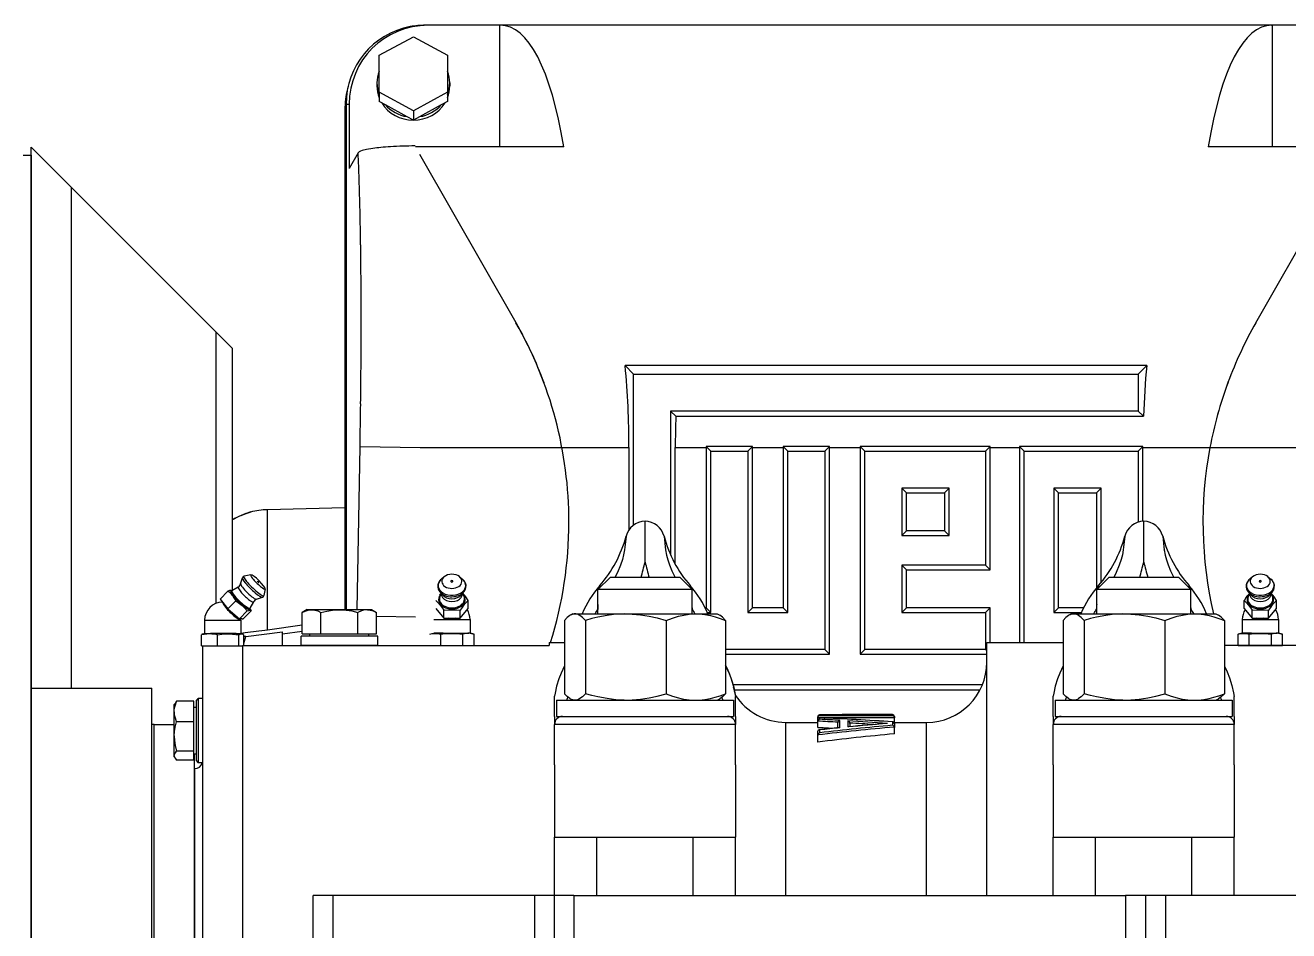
# Model space of a CAD drawing. Header units: metres. Extents: x 0 to 63075, y 0 to 44550.
# Drawn here: x 35998.6 to 36312.7, y 30242.2 to 30467.3 of the extents above; entities that cross this region are included whole.
import ezdxf

# ---------------------------------------------------------------- set-up
doc = ezdxf.new("R2010")
doc.units = ezdxf.units.M
doc.header["$LTSCALE"] = 75
doc.layers.add('SDM', color=7, linetype='Continuous')
doc.layers.add('SL1', color=8, linetype='Continuous')

# ---------------------------------------------------------------- blocks, each defined once
blk = doc.blocks.new('A$C24fbfe94')
at = {"layer": 'SL1'}
for p, q in [((2723.78, 1085.15), (2723.09, 1085.15)), ((2741.58, 1085.15), (2723.78, 1085.15)), ((2741.58, 1085.15), (2741.67, 1085.15)), ((2741.58, 1054.92), (2741.58, 1085.15)), ((2933.49, 1085.15), (2741.67, 1085.15)), ((2933.49, 1085.15), (2933.58, 1085.15)), ((2933.58, 1085.15), (2933.58, 1054.92)), ((2951.39, 1085.15), (2933.58, 1085.15)), ((2711.58, 1077.7), (2720.08, 1082.31)), ((2720.08, 1082.31), (2728.58, 1077.7)), ((2711.58, 1068.48), (2711.58, 1077.7)), ((2728.58, 1077.7), (2728.58, 1068.48)), ((2711.03, 1070.8), (2711.03, 1070.05)), ((2720.08, 1063.87), (2711.58, 1068.48)), ((2711.58, 1068.48), (2711.58, 1066.19)), ((2728.58, 1068.48), (2720.08, 1063.87)), ((2728.58, 1068.48), (2728.58, 1066.19)), ((2729.13, 1070.8), (2729.13, 1070.05)), ((2703.35, 1065.5), (2704.11, 1065.5)), ((2703.35, 1065.5), (2703.35, 939.85)), ((2704.11, 1065.5), (2704.11, 1049.57)), ((2713.14, 1065.34), (2711.58, 1066.19)), ((2718.52, 1062.42), (2713.14, 1065.34)), ((2727.02, 1065.34), (2721.64, 1062.42)), ((2728.58, 1066.19), (2727.02, 1065.34)), ((2703.08, 1064.79), (2703.08, 939.85)), ((2720.08, 1061.58), (2718.52, 1062.42)), ((2720.08, 1063.87), (2720.08, 1061.58)), ((2721.64, 1062.42), (2720.08, 1061.58)), ((2623.08, 1052.82), (2625.08, 1052.82)), ((2625.08, 1054.82), (2626.08, 1053.82)), ((2625.08, 920.37), (2625.08, 1054.82)), ((2625.08, 1052.82), (2625.08, 539.82)), ((2630.08, 1049.82), (2626.08, 1053.82)), ((2706.35, 1053.43), (2704.11, 1049.57)), ((2757.47, 1054.92), (2720.63, 1054.92)), ((2745.6, 1011.18), (2721.7, 1053.03)), ((2954.54, 1054.92), (2917.7, 1054.92)), ((2929.57, 1011.18), (2953.46, 1053.03)), ((2630.08, 1049.82), (2635.08, 1044.82)), ((2635.08, 1044.82), (2671.08, 1008.82)), ((2635.08, 920.37), (2635.08, 1044.82)), ((2675.08, 1004.82), (2671.08, 1008.82)), ((2671.08, 941.45), (2671.08, 1008.82)), ((2675.08, 944.63), (2675.08, 1004.82)), ((2774.85, 998.43), (2772.75, 1000.53)), ((2902.42, 1000.53), (2772.75, 1000.53)), ((2902.42, 1000.53), (2900.32, 998.43)), ((2752.54, 996.33), (2752.56, 996.27)), ((2774.85, 960.86), (2774.85, 998.43)), ((2774.85, 998.43), (2900.32, 998.43)), ((2900.32, 998.43), (2900.32, 989.24)), ((2922.6, 996.24), (2922.61, 996.28)), ((2900.32, 989.24), (2784.04, 989.24)), ((2784.04, 989.24), (2785.34, 987.94)), ((2784.04, 989.24), (2784.04, 953.45)), ((2785.34, 987.94), (2901.62, 987.94)), ((2900.32, 989.24), (2901.62, 987.94)), ((2706.09, 939.85), (2706.82, 980.41)), ((2706.82, 980.41), (2721.8, 980.15)), ((2757.02, 980.17), (2757.03, 980.15)), ((2792.85, 980.43), (2792.85, 980.15)), ((2794.02, 979.26), (2792.85, 980.43)), ((2804.37, 980.43), (2792.85, 980.43)), ((2803.21, 979.26), (2804.37, 980.43)), ((2804.37, 980.15), (2804.37, 980.43)), ((2823.54, 980.43), (2812.02, 980.43)), ((2812.02, 980.43), (2813.19, 979.26)), ((2812.02, 980.43), (2812.02, 980.15)), ((2823.54, 980.43), (2822.38, 979.26)), ((2823.54, 980.15), (2823.54, 980.43)), ((2831.19, 980.43), (2831.19, 980.15)), ((2832.36, 979.26), (2831.19, 980.43)), ((2863.5, 980.43), (2831.19, 980.43)), ((2863.5, 980.43), (2862.34, 979.26)), ((2863.5, 980.15), (2863.5, 980.43)), ((2870.79, 980.43), (2870.79, 980.15)), ((2871.96, 979.26), (2870.79, 980.43)), ((2901.48, 980.43), (2870.79, 980.43)), ((2901.48, 980.43), (2900.32, 979.26)), ((2901.48, 980.15), (2901.48, 980.43)), ((2721.8, 980.15), (2757.03, 980.15)), ((2757.03, 980.15), (2773.68, 980.15)), ((2773.68, 980.15), (2773.68, 959.67)), ((2785.2, 951.12), (2785.2, 980.15)), ((2785.2, 980.15), (2792.85, 980.15)), ((2792.85, 980.15), (2792.85, 940.29)), ((2794.02, 939.12), (2794.02, 979.26)), ((2794.02, 979.26), (2803.21, 979.26)), ((2803.21, 979.26), (2803.21, 939.12)), ((2804.37, 940.29), (2804.37, 980.15)), ((2804.37, 980.15), (2812.02, 980.15)), ((2812.02, 980.15), (2812.02, 940.29)), ((2813.19, 979.26), (2822.38, 979.26)), ((2813.19, 939.12), (2813.19, 979.26)), ((2822.38, 979.26), (2822.38, 929.93)), ((2823.54, 928.77), (2823.54, 980.15)), ((2823.54, 980.15), (2831.19, 980.15)), ((2831.19, 980.15), (2831.19, 928.77)), ((2832.36, 929.93), (2832.36, 979.26)), ((2832.36, 979.26), (2862.34, 979.26)), ((2862.34, 979.26), (2862.34, 950.9)), ((2863.5, 949.74), (2863.5, 980.15)), ((2863.5, 980.15), (2870.79, 980.15)), ((2870.79, 980.15), (2870.79, 931.65)), ((2871.96, 931.65), (2871.96, 979.26)), ((2871.96, 979.26), (2900.32, 979.26)), ((2900.32, 979.26), (2900.32, 961.6)), ((2901.48, 980.15), (2918.14, 980.15)), ((2901.48, 961.81), (2901.48, 980.15)), ((2918.14, 980.15), (2953.37, 980.15)), ((2842.71, 968.91), (2841.55, 970.07)), ((2841.55, 970.07), (2841.55, 958.29)), ((2853.33, 970.07), (2841.55, 970.07)), ((2842.71, 959.46), (2842.71, 968.91)), ((2842.71, 968.91), (2852.16, 968.91)), ((2853.33, 970.07), (2852.16, 968.91)), ((2852.16, 968.91), (2852.16, 959.46)), ((2853.33, 958.29), (2853.33, 970.07)), ((2891.13, 970.07), (2879.35, 970.07)), ((2879.35, 970.07), (2880.51, 968.91)), ((2879.35, 970.07), (2879.35, 939.12)), ((2880.51, 968.91), (2889.96, 968.91)), ((2880.51, 940.29), (2880.51, 968.91)), ((2889.96, 968.91), (2891.13, 970.07)), ((2889.96, 968.91), (2889.96, 945.29)), ((2891.13, 946.65), (2891.13, 970.07)), ((2703.08, 965.2), (2683.83, 964.7)), ((2683.83, 934.85), (2683.83, 964.7)), ((2841.55, 958.29), (2842.71, 959.46)), ((2841.55, 958.29), (2853.33, 958.29)), ((2852.16, 959.46), (2842.71, 959.46)), ((2853.33, 958.29), (2852.16, 959.46)), ((2782.78, 954.71), (2782.78, 954.71)), ((2906.79, 954.63), (2906.78, 954.75)), ((2906.78, 954.71), (2906.78, 954.71)), ((2842.71, 949.74), (2841.55, 950.9)), ((2841.55, 950.9), (2841.55, 939.12)), ((2862.34, 950.9), (2841.55, 950.9)), ((2842.71, 940.29), (2842.71, 949.74)), ((2842.71, 949.74), (2863.5, 949.74)), ((2863.5, 949.74), (2862.34, 950.9)), ((2677.14, 946.26), (2677.59, 947.74)), ((2679.69, 948.5), (2678.04, 948.15)), ((2727.76, 948.04), (2727.04, 947.45)), ((2731.54, 948.05), (2732.26, 947.47)), ((2768.98, 947.82), (2765.98, 944.82)), ((2766.43, 945.83), (2766.36, 945.2)), ((2786.39, 947.82), (2768.98, 947.82)), ((2786.39, 947.82), (2789.39, 944.82)), ((2788.93, 945.83), (2789.01, 945.2)), ((2892.98, 947.82), (2889.98, 944.82)), ((2890.43, 945.83), (2890.36, 945.2)), ((2910.39, 947.82), (2892.98, 947.82)), ((2910.39, 947.82), (2913.39, 944.82)), ((2912.93, 945.83), (2913.01, 945.2)), ((2928.76, 948.04), (2928.04, 947.45)), ((2932.54, 948.05), (2933.26, 947.47)), ((2672.03, 942.49), (2673.97, 944.48)), ((2672.03, 942.49), (2673.97, 940.02)), ((2674.91, 944.53), (2674.77, 944.6)), ((2676.52, 945.48), (2674.95, 944.55)), ((2681.08, 942.43), (2682.55, 942.92)), ((2683.25, 945.04), (2682.94, 943.38)), ((2726.97, 943.9), (2726.65, 943.09)), ((2727.29, 943.53), (2726.67, 944.26)), ((2732.04, 943.54), (2732.65, 944.28)), ((2732.36, 943.92), (2732.68, 943.11)), ((2732.65, 944.28), (2732.7, 944.34)), ((2765.98, 938.82), (2765.98, 944.82)), ((2789.39, 944.82), (2765.98, 944.82)), ((2789.39, 938.82), (2789.39, 944.82)), ((2889.98, 938.82), (2889.98, 944.82)), ((2913.39, 944.82), (2889.98, 944.82)), ((2913.39, 938.82), (2913.39, 944.82)), ((2927.97, 943.9), (2927.65, 943.09)), ((2928.29, 943.53), (2927.67, 944.26)), ((2933.04, 943.54), (2933.65, 944.28)), ((2933.36, 943.92), (2933.68, 943.11)), ((2933.65, 944.28), (2933.7, 944.34)), ((2673.97, 940.02), (2675.9, 942.01)), ((2673.97, 940.02), (2676.84, 937.55)), ((2676.84, 937.55), (2678.77, 939.54)), ((2677.77, 937.55), (2679.71, 939.54)), ((2679.41, 940.15), (2679.59, 939.78)), ((2680.31, 941.79), (2679.43, 940.2)), ((2679.59, 939.78), (2679.71, 939.54)), ((2693.69, 939.85), (2692.45, 939.13)), ((2693.69, 939.85), (2708.7, 939.85)), ((2708.7, 939.85), (2709.68, 939.85)), ((2709.68, 939.85), (2710.92, 939.13)), ((2725.64, 940.17), (2727.65, 937.7)), ((2727.65, 937.7), (2727.64, 939.69)), ((2731.68, 937.7), (2733.71, 940.17)), ((2731.68, 937.7), (2731.68, 939.69)), ((2733.71, 940.17), (2733.7, 942.16)), ((2792.85, 940.29), (2792.64, 940.29)), ((2792.85, 940.29), (2794.02, 939.12)), ((2803.21, 939.12), (2804.37, 940.29)), ((2812.02, 940.29), (2804.37, 940.29)), ((2813.19, 939.12), (2812.02, 940.29)), ((2842.71, 940.29), (2841.55, 939.12)), ((2863.5, 940.29), (2842.71, 940.29)), ((2863.5, 940.29), (2862.34, 939.12)), ((2863.5, 931.65), (2863.5, 940.29)), ((2879.35, 939.12), (2880.51, 940.29)), ((2886.73, 940.29), (2880.51, 940.29)), ((2926.64, 940.17), (2926.64, 942.16)), ((2926.64, 940.17), (2928.65, 937.7)), ((2928.65, 937.7), (2928.64, 939.69)), ((2932.68, 937.7), (2934.71, 940.17)), ((2932.68, 937.7), (2932.68, 939.69)), ((2934.71, 940.17), (2934.7, 942.16)), ((2668.18, 937.24), (2676.02, 937.24)), ((2668.18, 937.24), (2668.18, 933.88)), ((2676.02, 937.24), (2677.18, 937.24)), ((2676.84, 937.55), (2677.1, 937.55)), ((2677.18, 937.24), (2677.18, 933.88)), ((2677.51, 937.55), (2677.77, 937.55)), ((2692.45, 933.87), (2692.45, 939.13)), ((2697.07, 933.87), (2697.07, 939.13)), ((2706.3, 933.87), (2706.3, 939.13)), ((2710.92, 933.87), (2710.92, 939.13)), ((2720.62, 937.95), (2710.92, 938.18)), ((2725.18, 937.39), (2727.51, 937.39)), ((2727.51, 937.39), (2734.18, 937.39)), ((2727.65, 937.7), (2728.77, 937.7)), ((2730.56, 937.7), (2731.68, 937.7)), ((2734.18, 937.39), (2734.18, 934.03)), ((2757.64, 937.19), (2757.64, 918.95)), ((2759.73, 938.82), (2759.08, 938.44)), ((2759.73, 938.82), (2759.08, 938.44)), ((2759.11, 938.46), (2759.08, 938.44)), ((2759.73, 938.82), (2772.52, 938.82)), ((2762.9, 937.19), (2762.9, 918.95)), ((2772.52, 938.82), (2795.64, 938.82)), ((2782.94, 937.19), (2782.94, 918.95)), ((2793.17, 939.12), (2794.02, 939.12)), ((2795.64, 938.82), (2796.29, 938.44)), ((2795.64, 938.82), (2796.29, 938.44)), ((2797.73, 937.19), (2797.73, 918.95)), ((2797.73, 937.19), (2797.73, 926.06)), ((2803.21, 939.12), (2813.19, 939.12)), ((2841.55, 939.12), (2862.34, 939.12)), ((2862.34, 939.12), (2862.34, 929.93)), ((2879.35, 939.12), (2886.19, 939.12)), ((2881.64, 937.19), (2881.64, 918.95)), ((2883.73, 938.82), (2883.08, 938.44)), ((2883.73, 938.82), (2883.08, 938.44)), ((2883.11, 938.46), (2883.08, 938.44)), ((2883.73, 938.82), (2896.52, 938.82)), ((2886.9, 937.19), (2886.9, 918.95)), ((2896.52, 938.82), (2919.64, 938.82)), ((2906.94, 937.19), (2906.94, 918.95)), ((2919.64, 938.82), (2920.29, 938.44)), ((2919.64, 938.82), (2920.29, 938.44)), ((2921.73, 937.19), (2921.73, 918.95)), ((2921.73, 937.19), (2921.73, 930.97)), ((2926.18, 937.39), (2928.51, 937.39)), ((2926.18, 937.39), (2926.18, 934.03)), ((2928.51, 937.39), (2935.18, 937.39)), ((2928.65, 937.7), (2929.77, 937.7)), ((2931.56, 937.7), (2932.68, 937.7)), ((2935.18, 937.39), (2935.18, 934.03)), ((2667.41, 930.82), (2667.41, 933.63)), ((2668.18, 933.88), (2667.79, 933.78)), ((2668.18, 933.88), (2669.67, 933.88)), ((2676.02, 933.88), (2669.67, 933.88)), ((2671.41, 930.82), (2671.41, 933.63)), ((2676.02, 933.88), (2677.18, 933.88)), ((2676.68, 930.82), (2676.68, 933.63)), ((2677.18, 934.02), (2678.22, 934.14)), ((2677.18, 933.88), (2677.58, 933.78)), ((2677.95, 930.97), (2677.95, 933.63)), ((2678.4, 933.17), (2677.95, 933.21)), ((2677.95, 931.42), (2678.4, 933.17)), ((2678.4, 933.17), (2687.58, 934.35)), ((2683.83, 934.85), (2692.45, 936.04)), ((2692.45, 934.39), (2687.58, 933.76)), ((2687.58, 933.76), (2687.58, 934.35)), ((2687.58, 930.97), (2687.58, 933.76)), ((2692.16, 930.97), (2692.16, 933.27)), ((2711.21, 933.27), (2692.16, 933.27)), ((2692.45, 933.87), (2697.07, 933.87)), ((2694.37, 933.27), (2694.37, 933.87)), ((2697.07, 933.87), (2706.3, 933.87)), ((2706.3, 933.87), (2710.92, 933.87)), ((2709, 933.27), (2709, 933.87)), ((2711.21, 930.97), (2711.21, 933.27)), ((2727.51, 934.03), (2725.18, 934.03)), ((2726.92, 930.97), (2726.92, 933.78)), ((2727.51, 934.03), (2733.63, 934.03)), ((2732.42, 930.97), (2732.42, 933.78)), ((2734.18, 934.03), (2733.63, 934.03)), ((2734.18, 934.03), (2735.17, 933.78)), ((2735.18, 933.78), (2735.17, 933.78)), ((2735.18, 930.97), (2735.18, 933.78)), ((2925.18, 933.78), (2925.2, 933.78)), ((2925.18, 930.97), (2925.18, 933.78)), ((2926.18, 934.03), (2925.2, 933.78)), ((2928.51, 934.03), (2926.18, 934.03)), ((2927.92, 930.97), (2927.92, 933.78)), ((2928.51, 934.03), (2934.63, 934.03)), ((2933.42, 930.97), (2933.42, 933.78)), ((2935.18, 934.03), (2934.63, 934.03)), ((2935.18, 934.03), (2936.17, 933.78)), ((2936.18, 933.78), (2936.17, 933.78)), ((2936.18, 930.97), (2936.18, 933.78)), ((2667.41, 930.82), (2671.41, 930.82)), ((2667.68, 930.82), (2667.68, 880.84)), ((2671.41, 930.82), (2676.68, 930.82)), ((2676.68, 930.82), (2677.68, 930.82)), ((2677.68, 930.82), (2677.56, 930.82)), ((2677.68, 930.97), (2753.88, 930.97)), ((2677.68, 788.4), (2677.68, 930.97)), ((2711.21, 930.97), (2692.16, 930.97)), ((2724.18, 930.97), (2726.92, 930.97)), ((2726.92, 930.97), (2732.42, 930.97)), ((2732.42, 930.97), (2735.18, 930.97)), ((2753.88, 931.65), (2753.88, 930.97)), ((2753.88, 931.65), (2757.64, 931.65)), ((2822.38, 929.93), (2797.73, 929.93)), ((2823.54, 928.77), (2822.38, 929.93)), ((2831.19, 928.77), (2832.36, 929.93)), ((2862.34, 929.93), (2832.36, 929.93)), ((2862.68, 929.59), (2862.34, 929.93)), ((2862.68, 868.82), (2862.68, 931.65)), ((2862.68, 931.65), (2881.64, 931.65)), ((2954.83, 930.97), (2921.73, 930.97)), ((2925.18, 930.97), (2927.92, 930.97)), ((2927.92, 930.97), (2933.42, 930.97)), ((2933.42, 930.97), (2936.18, 930.97)), ((2797.73, 928.77), (2823.54, 928.77)), ((2831.19, 928.77), (2862.68, 928.77)), ((2861.56, 921.12), (2799.65, 921.12)), ((2625.08, 834.82), (2625.08, 920.37)), ((2625.08, 920.37), (2655.08, 920.37)), ((2655.08, 834.82), (2655.08, 920.37)), ((2666.08, 917.13), (2666.54, 917.73)), ((2666.54, 917.73), (2666.54, 902.1)), ((2667.68, 917.73), (2666.54, 917.73)), ((2667.68, 917.73), (2666.54, 917.73)), ((2755.18, 913.32), (2755.18, 918.36)), ((2755.68, 917.32), (2791.47, 917.32)), ((2755.68, 917.32), (2755.68, 913.32)), ((2759.73, 917.32), (2759.08, 917.7)), ((2759.73, 917.32), (2772.52, 917.32)), ((2772.52, 917.32), (2795.64, 917.32)), ((2791.47, 917.32), (2799.68, 917.32)), ((2795.64, 917.32), (2796.29, 917.7)), ((2799.68, 917.32), (2799.68, 913.32)), ((2799.93, 919.95), (2861.02, 919.95)), ((2800.18, 918.58), (2800.18, 918.53)), ((2800.18, 913.32), (2800.18, 918.27)), ((2879.18, 913.32), (2879.18, 918.36)), ((2879.68, 917.32), (2915.47, 917.32)), ((2879.68, 917.32), (2879.68, 913.32)), ((2883.73, 917.32), (2883.08, 917.7)), ((2883.73, 917.32), (2896.52, 917.32)), ((2896.52, 917.32), (2919.64, 917.32)), ((2915.47, 917.32), (2923.68, 917.32)), ((2919.64, 917.32), (2920.29, 917.7)), ((2923.68, 917.32), (2923.68, 913.32)), ((2924.18, 913.32), (2924.18, 918.27)), ((2660.63, 916.23), (2660.82, 916.55)), ((2660.63, 908.48), (2660.63, 916.23)), ((2665.48, 917.06), (2661.22, 917.06)), ((2665.48, 917.06), (2661.22, 917.06)), ((2665.48, 911.99), (2665.48, 917.06)), ((2666.08, 915.55), (2665.48, 915.55)), ((2666.08, 915.55), (2665.48, 915.55)), ((2666.08, 917.13), (2666.08, 902.67)), ((2655.67, 798.14), (2655.67, 911.32)), ((2655.67, 911.32), (2660.63, 911.32)), ((2665.48, 911.99), (2661.22, 911.99)), ((2665.48, 904.66), (2665.48, 911.99)), ((2755.18, 913.32), (2755.18, 911.32)), ((2755.18, 901.28), (2755.18, 911.32)), ((2800.18, 911.32), (2755.18, 911.32)), ((2755.68, 913.32), (2791.47, 913.32)), ((2791.47, 913.32), (2799.68, 913.32)), ((2800.18, 913.32), (2800.18, 911.32)), ((2800.18, 901.28), (2800.18, 911.32)), ((2812.68, 902.39), (2812.68, 911.82)), ((2812.68, 911.82), (2820.63, 911.82)), ((2820.63, 912.96), (2820.63, 913.19)), ((2820.63, 912.96), (2820.64, 913.01)), ((2820.63, 912.54), (2820.63, 912.96)), ((2820.63, 912.04), (2820.63, 912.54)), ((2820.63, 910.51), (2820.63, 912.04)), ((2820.64, 913.01), (2839.68, 913.01)), ((2821.13, 913.66), (2821.1, 913.66)), ((2838.07, 913.66), (2821.1, 913.66)), ((2821.1, 913.66), (2826.28, 913.66)), ((2838.22, 913.66), (2821.13, 913.66)), ((2821.13, 913.51), (2821.13, 913.66)), ((2821.13, 913.51), (2839.18, 913.51)), ((2821.13, 912.6), (2821.13, 912.94)), ((2825.63, 910.46), (2825.63, 911.75)), ((2826.13, 910.48), (2826.13, 912.32)), ((2827.17, 913.82), (2832.02, 913.82)), ((2828.13, 912.2), (2828.13, 910.68)), ((2828.63, 911.57), (2828.63, 910.75)), ((2838.22, 913.66), (2838.07, 913.66)), ((2839.18, 913.75), (2839.18, 913.51)), ((2839.18, 913.75), (2839.21, 913.75)), ((2839.18, 911.95), (2839.18, 911.1)), ((2839.68, 913.27), (2839.68, 912.96)), ((2839.68, 912.96), (2839.68, 913.01)), ((2839.68, 911.54), (2839.68, 912.96)), ((2839.68, 911.82), (2847.68, 911.82)), ((2839.68, 911.54), (2839.68, 910.52)), ((2847.68, 902.39), (2847.68, 911.82)), ((2879.18, 913.32), (2879.18, 911.32)), ((2879.18, 901.28), (2879.18, 911.32)), ((2924.18, 911.32), (2879.18, 911.32)), ((2879.68, 913.32), (2915.47, 913.32)), ((2915.47, 913.32), (2923.68, 913.32)), ((2924.18, 913.32), (2924.18, 911.32)), ((2924.18, 901.28), (2924.18, 911.32)), ((2660.63, 903.23), (2660.63, 908.48)), ((2820.63, 908.53), (2820.63, 909.6)), ((2820.63, 906.93), (2820.63, 908.53)), ((2821.13, 909.25), (2821.13, 909.97)), ((2839.68, 908.97), (2839.68, 910.52)), ((2660.63, 903.23), (2660.82, 902.92)), ((2665.48, 904.66), (2661.22, 904.66)), ((2665.48, 902.4), (2661.22, 902.4)), ((2665.48, 902.4), (2665.48, 904.66)), ((2666.08, 903.92), (2665.48, 903.92)), ((2665.67, 840.64), (2665.67, 903.92)), ((2666.08, 902.67), (2666.08, 902.33)), ((2666.08, 902.33), (2666.54, 901.73)), ((2666.54, 902.1), (2666.54, 901.73)), ((2667.68, 901.73), (2666.54, 901.73)), ((2812.68, 868.82), (2812.68, 902.39)), ((2847.68, 868.82), (2847.68, 902.39)), ((2665.68, 900.32), (2665.67, 900.32)), ((2665.68, 900.32), (2665.68, 866.22)), ((2755.18, 901.28), (2755.18, 883.32)), ((2800.18, 901.28), (2800.18, 883.32)), ((2879.18, 901.28), (2879.18, 883.32)), ((2924.18, 901.28), (2924.18, 883.32)), ((2755.18, 883.32), (2759.84, 883.32)), ((2755.18, 868.82), (2755.18, 883.32)), ((2759.84, 883.32), (2795.53, 883.32)), ((2765.68, 868.82), (2765.68, 883.32)), ((2789.68, 868.82), (2789.68, 883.32)), ((2795.53, 883.32), (2800.18, 883.32)), ((2800.18, 868.82), (2800.18, 883.32)), ((2879.18, 883.32), (2883.84, 883.32)), ((2879.18, 868.82), (2879.18, 883.32)), ((2883.84, 883.32), (2919.53, 883.32)), ((2889.68, 868.82), (2889.68, 883.32)), ((2913.68, 868.82), (2913.68, 883.32)), ((2919.53, 883.32), (2924.18, 883.32)), ((2924.18, 868.82), (2924.18, 883.32)), ((2667.68, 880.84), (2667.68, 738.82)), ((2695.18, 649.82), (2695.18, 868.82)), ((2700.18, 868.82), (2695.18, 868.82)), ((2700.18, 649.82), (2700.18, 868.82)), ((2750.18, 868.82), (2700.18, 868.82)), ((2750.18, 868.82), (2750.18, 649.82)), ((2755.08, 868.82), (2750.18, 868.82)), ((2755.08, 868.82), (2755.08, 797.82)), ((2759.98, 868.82), (2755.08, 868.82)), ((2759.98, 868.82), (2759.98, 797.82)), ((2759.98, 868.82), (2897.18, 868.82)), ((2902.18, 868.82), (2897.18, 868.82)), ((2897.18, 868.82), (2897.18, 852.14)), ((2907.18, 868.82), (2902.18, 868.82)), ((2902.18, 604.82), (2902.18, 868.82)), ((2907.18, 604.82), (2907.18, 868.82)), ((2962.18, 868.82), (2907.18, 868.82)), ((2665.68, 866.22), (2665.68, 840.64))]:
    blk.add_line(p, q, dxfattribs=at)
for points in [[(2707.37, 1053.99), (2706.94, 1053.84), (2706.62, 1053.68), (2706.45, 1053.55), (2706.35, 1053.43)], [(2709.97, 1054.51), (2708.46, 1054.26), (2707.37, 1053.99)], [(2720.5, 1055.14), (2717.38, 1055.08), (2714.4, 1054.93)], [(2677.28, 963.27), (2678.29, 963.69), (2679.49, 964.1), (2679.58, 964.13)], [(2777.7, 951.68), (2777.7, 953.13), (2777.69, 961.57), (2777.68, 961.82)], [(2901.7, 951.68), (2901.7, 953.13), (2901.69, 961.57), (2901.68, 961.82)], [(2772.96, 958.09), (2772.68, 955.42), (2772.58, 954.7)], [(2782.41, 958.09), (2782.69, 955.43), (2782.78, 954.71)], [(2896.96, 958.09), (2896.68, 955.42), (2896.58, 954.7)], [(2906.41, 958.09), (2906.69, 955.43), (2906.78, 954.71)], [(2772.58, 954.7), (2772.37, 953.46), (2772.08, 952.35), (2771.57, 950.9), (2770.8, 949.07), (2770.21, 947.82)], [(2782.78, 954.71), (2783.01, 953.43), (2783.32, 952.24), (2783.75, 951.02), (2784.37, 949.53), (2785.17, 947.82)], [(2896.58, 954.7), (2896.37, 953.46), (2896.08, 952.35), (2895.57, 950.9), (2894.8, 949.07), (2894.21, 947.82)], [(2906.78, 954.71), (2907.01, 953.43), (2907.32, 952.24), (2907.75, 951.02), (2908.37, 949.53), (2909.17, 947.82)], [(2726.61, 947.01), (2726.33, 946.54), (2726.17, 946.03), (2726.14, 945.49), (2726.26, 944.97), (2726.5, 944.49), (2726.67, 944.26)], [(2732.7, 944.34), (2732.99, 944.81), (2733.15, 945.34), (2733.17, 945.9), (2733.05, 946.4), (2732.79, 946.9), (2732.4, 947.34), (2732.26, 947.47)], [(2927.61, 947.01), (2927.33, 946.54), (2927.17, 946.03), (2927.14, 945.49), (2927.26, 944.97), (2927.5, 944.49), (2927.67, 944.26)], [(2933.7, 944.34), (2933.99, 944.81), (2934.15, 945.34), (2934.17, 945.9), (2934.05, 946.4), (2933.79, 946.9), (2933.4, 947.34), (2933.26, 947.47)], [(2674.77, 944.6), (2674.58, 944.63), (2674.37, 944.61), (2673.97, 944.48)], [(2675.12, 943.35), (2674.82, 943.71), (2674.49, 944.04), (2673.97, 944.48)], [(2675.12, 943.35), (2675.48, 942.82), (2675.9, 942.01)], [(2733.7, 942.16), (2733.1, 943.03), (2732.37, 943.93)], [(2934.7, 942.16), (2934.1, 943.03), (2933.37, 943.93)], [(2675.9, 942.01), (2676.89, 941.39), (2677.49, 940.92), (2678.04, 940.4), (2678.77, 939.54)], [(2678.77, 939.54), (2679.18, 939.67), (2679.39, 939.69), (2679.55, 939.67), (2679.71, 939.54)], [(2692.45, 939.13), (2693.21, 939.51), (2693.89, 939.74), (2694.47, 939.83), (2695.03, 939.83), (2695.6, 939.74), (2696.29, 939.52), (2697.07, 939.13)], [(2697.07, 939.13), (2698.6, 939.51), (2699.96, 939.74), (2701.11, 939.83), (2702.23, 939.83), (2703.38, 939.74), (2704.75, 939.52), (2706.3, 939.13)], [(2708.71, 939.84), (2707.97, 939.79), (2707.19, 939.56), (2706.3, 939.13)], [(2708.71, 939.84), (2709.38, 939.76), (2710.09, 939.54), (2710.92, 939.13)], [(2725.64, 942.16), (2726.24, 941.54), (2727.05, 940.55), (2727.64, 939.69)], [(2727.64, 939.69), (2728.86, 939.81), (2729.67, 939.84), (2730.48, 939.81), (2731.68, 939.69)], [(2926.64, 942.16), (2927.24, 941.54), (2928.05, 940.55), (2928.64, 939.69)], [(2928.64, 939.69), (2929.86, 939.81), (2930.67, 939.84), (2931.48, 939.81), (2932.68, 939.69)], [(2677.51, 937.55), (2677.41, 937.54), (2677.19, 937.54), (2677.1, 937.55)], [(2730.56, 937.7), (2730.19, 937.69), (2729.22, 937.68), (2728.77, 937.7)], [(2759.08, 938.44), (2758.98, 938.39), (2758.34, 937.9), (2757.64, 937.19)], [(2759.08, 938.44), (2758.98, 938.39), (2758.34, 937.9), (2757.64, 937.19)], [(2762.9, 937.19), (2762.16, 937.93), (2761.5, 938.42), (2761.18, 938.59), (2760.87, 938.7), (2760.48, 938.78), (2760.08, 938.79), (2759.69, 938.71), (2759.39, 938.6), (2759.08, 938.44)], [(2772.51, 938.79), (2770.41, 938.69), (2768.24, 938.42), (2765.93, 937.98), (2764.46, 937.63), (2762.9, 937.19)], [(2772.51, 938.79), (2774.51, 938.75), (2776.55, 938.57), (2778.68, 938.24), (2780.72, 937.79), (2782.94, 937.19)], [(2782.94, 937.19), (2784.52, 937.77), (2785.97, 938.21), (2787.34, 938.51), (2788.64, 938.7), (2789.96, 938.79), (2791.26, 938.77), (2792.59, 938.63), (2793.96, 938.39), (2795.14, 938.09), (2796.39, 937.69), (2797.73, 937.19)], [(2797.73, 937.19), (2796.97, 937.95), (2796.62, 938.23), (2796.29, 938.44)], [(2797.73, 937.19), (2796.97, 937.95), (2796.62, 938.23), (2796.29, 938.44)], [(2883.08, 938.44), (2882.98, 938.39), (2882.34, 937.9), (2881.64, 937.19)], [(2883.08, 938.44), (2882.98, 938.39), (2882.34, 937.9), (2881.64, 937.19)], [(2886.9, 937.19), (2886.16, 937.93), (2885.5, 938.42), (2885.18, 938.59), (2884.87, 938.7), (2884.48, 938.78), (2884.08, 938.79), (2883.69, 938.71), (2883.39, 938.6), (2883.08, 938.44)], [(2896.51, 938.79), (2894.41, 938.69), (2892.24, 938.42), (2889.93, 937.98), (2888.46, 937.63), (2886.9, 937.19)], [(2896.51, 938.79), (2898.51, 938.75), (2900.55, 938.57), (2902.68, 938.24), (2904.72, 937.79), (2906.94, 937.19)], [(2906.94, 937.19), (2908.52, 937.77), (2909.97, 938.21), (2911.34, 938.51), (2912.64, 938.7), (2913.96, 938.79), (2915.26, 938.77), (2916.59, 938.63), (2917.96, 938.39), (2919.14, 938.09), (2920.39, 937.69), (2921.73, 937.19)], [(2921.73, 937.19), (2920.97, 937.95), (2920.62, 938.23), (2920.29, 938.44)], [(2921.73, 937.19), (2920.97, 937.95), (2920.62, 938.23), (2920.29, 938.44)], [(2931.56, 937.7), (2931.19, 937.69), (2930.22, 937.68), (2929.77, 937.7)], [(2669.49, 933.81), (2668.69, 933.79), (2667.41, 933.63)], [(2671.41, 933.63), (2672.47, 933.75), (2673.53, 933.81), (2675.11, 933.78), (2676.68, 933.63)], [(2676.68, 933.63), (2676.93, 933.75), (2677.19, 933.81), (2677.58, 933.78)], [(2724.2, 933.78), (2724.73, 933.89), (2725.28, 933.95), (2726.11, 933.93), (2726.92, 933.78)], [(2726.92, 933.78), (2728.02, 933.89), (2729.13, 933.95), (2730.78, 933.93), (2732.42, 933.78)], [(2733.86, 933.96), (2733.3, 933.94), (2732.42, 933.78)], [(2925.2, 933.78), (2925.73, 933.89), (2926.28, 933.95), (2927.11, 933.93), (2927.92, 933.78)], [(2927.92, 933.78), (2929.02, 933.89), (2930.13, 933.95), (2931.78, 933.93), (2933.42, 933.78)], [(2934.86, 933.96), (2934.3, 933.94), (2933.42, 933.78)], [(2757.64, 925.88), (2756.79, 924.02), (2756.25, 922.62), (2755.7, 920.8), (2755.31, 919.07), (2755.18, 918.36)], [(2800.18, 918.58), (2799.81, 920.48), (2799.3, 922.29), (2798.8, 923.7), (2798.19, 925.13), (2797.73, 926.06)], [(2797.73, 925.81), (2798.4, 924.37), (2798.98, 922.91), (2799.58, 921.01), (2800.01, 919.2), (2800.18, 918.27)], [(2881.64, 925.88), (2880.79, 924.02), (2880.25, 922.62), (2879.7, 920.8), (2879.31, 919.07), (2879.18, 918.36)], [(2921.73, 925.81), (2922.4, 924.37), (2922.98, 922.91), (2923.58, 921.01), (2924.01, 919.2), (2924.18, 918.27)], [(2759.08, 917.7), (2758.98, 917.75), (2758.34, 918.24), (2757.64, 918.95)], [(2762.9, 918.95), (2762.16, 918.21), (2761.5, 917.72), (2761.18, 917.55), (2760.87, 917.44), (2760.48, 917.36), (2760.08, 917.35), (2759.69, 917.43), (2759.39, 917.54), (2759.08, 917.7)], [(2772.51, 917.35), (2770.41, 917.45), (2768.24, 917.72), (2765.93, 918.16), (2764.46, 918.51), (2762.9, 918.95)], [(2772.51, 917.35), (2774.51, 917.39), (2776.55, 917.57), (2778.68, 917.9), (2780.72, 918.35), (2782.94, 918.95)], [(2782.94, 918.95), (2784.52, 918.37), (2785.97, 917.93), (2787.34, 917.63), (2788.64, 917.44), (2789.96, 917.35), (2791.26, 917.37), (2792.59, 917.51), (2793.96, 917.75), (2795.14, 918.05), (2796.39, 918.45), (2797.73, 918.95)], [(2797.73, 918.95), (2796.97, 918.19), (2796.62, 917.91), (2796.29, 917.7)], [(2883.08, 917.7), (2882.98, 917.75), (2882.34, 918.24), (2881.64, 918.95)], [(2886.9, 918.95), (2886.16, 918.21), (2885.5, 917.72), (2885.18, 917.55), (2884.87, 917.44), (2884.48, 917.36), (2884.08, 917.35), (2883.69, 917.43), (2883.39, 917.54), (2883.08, 917.7)], [(2896.51, 917.35), (2894.41, 917.45), (2892.24, 917.72), (2889.93, 918.16), (2888.46, 918.51), (2886.9, 918.95)], [(2896.51, 917.35), (2898.51, 917.39), (2900.55, 917.57), (2902.68, 917.9), (2904.72, 918.35), (2906.94, 918.95)], [(2906.94, 918.95), (2908.52, 918.37), (2909.97, 917.93), (2911.34, 917.63), (2912.64, 917.44), (2913.96, 917.35), (2915.26, 917.37), (2916.59, 917.51), (2917.96, 917.75), (2919.14, 918.05), (2920.39, 918.45), (2921.73, 918.95)], [(2921.73, 918.95), (2920.97, 918.19), (2920.62, 917.91), (2920.29, 917.7)], [(2661.22, 911.99), (2660.91, 912.83), (2660.72, 913.58), (2660.65, 914.21), (2660.64, 914.82), (2660.72, 915.45), (2660.9, 916.21), (2661.22, 917.06)], [(2660.64, 908.48), (2660.7, 909.54), (2660.88, 910.67), (2661.22, 911.99)], [(2821.06, 912.95), (2820.93, 912.94), (2820.81, 912.88), (2820.68, 912.74), (2820.63, 912.54)], [(2827.17, 913.82), (2826.73, 913.79), (2826.46, 913.73), (2826.28, 913.66)], [(2660.64, 908.48), (2660.68, 907.3), (2660.87, 906.06), (2661.22, 904.66)], [(2660.82, 902.92), (2660.66, 903.32), (2660.64, 903.53), (2660.66, 903.74), (2660.72, 903.95), (2660.9, 904.28), (2661.22, 904.66)]]:
    blk.add_lwpolyline(points, dxfattribs=at)
for centre, radius, start, end in [((2723.12, 1064.06), 21.09, 90.1001, 100.4217), ((2190.85, 1029.81), 516.04, 1.8932, 2.6234), ((2716.29, 1008.48), 46.47, 95.3317, 97.8178), ((2718.93, 980.51), 74.56, 93.4807, 95.3539), ((2721.35, 938.15), 116.99, 90.417, 93.4068), ((1973.82, 1022.56), 733.19, 1.29196, 1.89868), ((1730.74, 1017), 976.33, 0.79558, 1.29682), ((1484.56, 1013.52), 1222.54, 0.36718, 0.79862), ((1255.15, 1011.99), 1451.95, 359.98454, 0.36924), ((1062.04, 1012), 1645.07, 359.63207, 359.98604), ((2658.76, 961.6), 100, 0, 29.7278), ((2658.52, 961.48), 100.27, 20.2822, 29.715), ((3016.4, 961.6), 100, 150.2722, 159.681), ((922.52, 1012.86), 1784.59, 359.29799, 359.63326), ((2551.41, 980.21), 222.27, 359.9823, 5.2433), ((3121.75, 980.34), 220.26, 174.7416, 178.0227), ((3016.76, 961.5), 100.36, 159.6985, 169.2922), ((3016.4, 961.6), 100, 159.681, 169.3097), ((849.24, 1013.73), 1857.88, 358.97262, 359.29901), ((3009.97, 980.15), 224.77, 178.0134, 180.0009), ((3016.4, 961.6), 100, 169.3097, 193.165), ((2684.35, 944.7), 20, 91.5, 103.7877), ((2686.34, 942.27), 22.87, 113.3741, 119.4885), ((2686.45, 942.07), 23.1, 113.3864, 119.4611), ((2686.44, 942.06), 23.11, 108.8226, 113.3791), ((2686.38, 942.23), 22.93, 107.237, 113.3886), ((2686.5, 941.89), 23.29, 107.265, 108.8201), ((2658.76, 961.6), 100, 342.5733, 0), ((2777.79, 956.82), 5, 91.26, 165.3436), ((2777.57, 956.82), 5, 14.6564, 88.74), ((2901.79, 956.82), 5, 91.26, 165.3436), ((2901.57, 956.82), 5, 14.6564, 88.74), ((2743.93, 965.68), 30, 318.5923, 345.3425), ((2811.44, 965.68), 30, 194.6626, 221.4077), ((2867.93, 965.68), 30, 318.5923, 345.3425), ((2935.44, 965.68), 30, 194.6626, 221.4077), ((2647.9, 983.79), 133.71, 344.3935, 346.1044), ((2912.45, 985.38), 138.91, 194.0421, 195.6898), ((2771.9, 983.79), 133.71, 344.3935, 346.1044), ((3036.45, 985.38), 138.91, 194.0421, 195.6898), ((2675.82, 946.67), 1.38, 300.5654, 342.8861), ((2678.15, 947.57), 0.588, 101.5689, 163.2235), ((2728.82, 945.28), 2.81, 129.3391, 141.9669), ((2785.18, 929.3), 25, 138.5925, 157.6122), ((2770.18, 929.3), 25, 22.3878, 41.4075), ((2909.18, 929.3), 25, 138.5925, 157.6122), ((2894.18, 929.3), 25, 22.3878, 41.4075), ((2929.82, 945.28), 2.81, 129.3391, 141.9669), ((2674.87, 944.69), 0.158, 273.6645, 302.0652), ((2682.36, 943.48), 0.588, 288.3519, 350.0174), ((2735.58, 936.23), 11.54, 138.2639, 140.9876), ((2941.29, 932.55), 17.52, 141.3629, 146.767), ((2936.58, 936.23), 11.54, 138.2639, 140.9876), ((2672.68, 937.24), 4.5, 90.7737, 180), ((2679.57, 940.11), 0.159, 149.5446, 177.9432), ((2681.53, 941.12), 1.38, 108.7036, 151.0195), ((2745.87, 930.42), 16.95, 140.8118, 146.8401), ((2741.27, 934.05), 11.09, 133.053, 140.38), ((2729.68, 937.39), 4.5, 0, 33.2181), ((2572.08, 1052.99), 224.41, 329.4175, 329.7727), ((2826.65, 937.26), 60.79, 176.3515, 177.5035), ((2729, 937.27), 60.52, 2.5127, 3.6504), ((2991.87, 1057.87), 234.27, 210.1971, 210.5427), ((2696.08, 1052.99), 224.41, 329.4175, 329.7727), ((2950.65, 937.26), 60.79, 176.3515, 177.5035), ((2853, 937.27), 60.52, 2.5127, 3.6504), ((3115.87, 1057.87), 234.27, 210.1971, 210.5427), ((2930.68, 937.39), 4.5, 146.97, 180), ((2946.87, 930.42), 16.95, 140.8118, 146.8401), ((2942.27, 934.05), 11.09, 133.053, 140.38), ((2930.68, 937.39), 4.5, 0, 33.2181), ((2672.68, 937.24), 4.5, 0, 2.6258), ((2668.21, 932.21), 1.63, 104.8916, 119.1465), ((2669.32, 922.09), 11.72, 79.7625, 89.1771), ((2677.16, 932.21), 1.63, 60.8535, 75.1084), ((2643.86, 1226.05), 293.93, 276.7137, 277.256), ((2644.75, 1218.54), 286.37, 277.2691, 277.843), ((2733.73, 928.25), 5.72, 75.3085, 88.7618), ((2934.73, 928.25), 5.72, 75.3085, 88.7618), ((2847.68, 926.82), 15, 270, 360), ((2780.12, 915), 20.36, 10.0633, 15.8953), ((2773.65, 912.22), 16.28, 158.7384, 161.732), ((2780.51, 911.49), 17.54, 19.409, 21.9127), ((2812.68, 926.82), 15, 213.1283, 270), ((2897.65, 912.22), 16.28, 158.7384, 161.732), ((2904.51, 911.49), 17.54, 19.409, 21.9127), ((2663.15, 915.14), 2.73, 135.1919, 148.862), ((2655.67, 904.32), 7, 90, 94.8144), ((2757.18, 911.32), 2, 90, 180), ((2798.18, 911.32), 2, 0, 90), ((2821.1, 913.2), 0.463, 89.3806, 180.8286), ((2821.1, 913.2), 0.463, 89.3806, 180.8286), ((2821.14, 912.04), 0.51, 170.3192, 180.0231), ((2821.19, 912.95), 0.561, 96.1325, 173.9184), ((2821.22, 912.01), 0.591, 98.5207, 169.2554), ((2775.67, 46.86), 866.43, 86.69367, 87.02492), ((2821.03, 912.44), 0.507, 78.5967, 87.395), ((2782.88, 46.7), 867.09, 86.26935, 87.47643), ((2782.88, 52.71), 861.08, 86.25074, 87.45361), ((2775.84, 53.38), 860.41, 86.6492, 86.98267), ((2895.81, 272.41), 641.2, 95.06647, 96.68796), ((2826.15, 911.75), 0.512, 169.3079, 180.0315), ((2826.23, 911.72), 0.602, 99.3355, 168.1786), ((2827.17, 533.47), 380.35, 88.336, 90.0006), ((2827.93, 911.51), 0.717, 12.6329, 73.0382), ((2776.9, 70.69), 843.07, 85.84786, 86.51593), ((2891.32, 252.01), 661.69, 94.62673, 95.47935), ((2891.3, 247.53), 666.17, 94.62933, 95.42803), ((2828.1, 911.57), 0.533, 0.0387, 11.0958), ((2776.6, 62.29), 850.97, 86.09144, 86.49479), ((2832.02, 533.15), 380.67, 88.922, 90.0002), ((2832.02, 530.21), 383.61, 88.9269, 90.0001), ((2832.02, 530.24), 383.58, 88.9269, 90.0002), ((2837.96, 906.18), 5.37, 90.189, 94.588), ((2839.12, 912.95), 0.561, 6.0816, 83.8675), ((2839.27, 911.45), 0.502, 86.4003, 99.2881), ((2839.06, 910.48), 0.637, 15.4126, 78.3124), ((2839.2, 913.27), 0.484, 359.6584, 89.1757), ((2839.2, 913.27), 0.484, 359.6586, 89.1829), ((2839.28, 911.55), 0.402, 358.2852, 87.8843), ((2881.18, 911.32), 2, 90, 180), ((2922.18, 911.32), 2, 0, 90), ((2774.19, 65.03), 846.75, 86.61579, 86.85557), ((2821, 909.61), 0.363, 94.0396, 182.1182), ((2896.78, 285.87), 625.71, 95.23532, 96.98975), ((2821.23, 908.52), 0.595, 162.6835, 179.8536), ((2895.92, 268.33), 644.78, 95.00516, 96.7031), ((2821.57, 908.39), 0.956, 116.8355, 161.2231), ((2889.33, 268.13), 645.48, 95.63176, 96.07889), ((2821.02, 909.47), 0.505, 77.1981, 95.6848), ((2889.36, 272.31), 641.29, 95.65837, 96.10746), ((2826.03, 909.99), 0.505, 78.06, 95.3143), ((2828.34, 910.17), 0.543, 95.9551, 111.8837), ((2839.16, 910.52), 0.519, 359.9079, 14.1005), ((2663.15, 904.32), 2.73, 211.138, 224.8081), ((2665.68, 902.32), 2, 270, 342.8774)]:
    blk.add_arc(centre, radius, start, end, dxfattribs=at)
for centre, major_axis, ratio, start_param, end_param in [((2723.38, 1065.15), (14.81, -13.72), 0.982206, 2.513447, 3.879791), ((2724.14, 1065.15), (14.81, -13.72), 0.982208, 2.326909, 3.879807), ((2732.05, 980.13), (-10.27, -104.98), 0.249542, 2.387741, 3.165989), ((2943.12, 980.14), (10.26, -104.97), 0.249548, 3.117193, 3.895497), ((2720.08, 1070.8), (-9.05, 0), 0.939693, 5.932759, 6.283185), ((2720.08, 1070.8), (-9.05, 0), 0.939693, 3.141593, 3.492019), ((2723.08, 1064.79), (20, 0), 0.939693, 2.863641, 3.141593), ((2720.08, 1070.8), (-9.05, 0), 0.939693, 0, 0.350426), ((2720.08, 1070.05), (-9.05, 0), 0.939693, 0, 0.350318), ((2720.08, 1070.8), (-9.05, 0), 0.939693, 2.791167, 3.141593), ((2720.08, 1070.05), (-9.05, 0), 0.939693, 2.791167, 3.141593), ((2720.08, 1070.05), (-9.05, 0), 0.939693, 0.516791, 2.624801), ((2720.08, 1070.8), (-9.05, 0), 0.939693, 0.696771, 1.397624), ((2720.08, 1070.8), (-9.05, 0), 0.939693, 1.743969, 2.444821), ((2679.14, 944.37), (-1.98, 1.92), 0.164145, 0.084357, 3.057149), ((2680.1, 945.37), (2.49, -2.42), 0.164145, 3.225949, 4.045209), ((2680.45, 945.72), (2.47, -2.4), 0.164145, 3.032715, 4.045209), ((2680.1, 945.37), (-2.49, 2.42), 0.164145, 0.903617, 3.057149), ((2680.45, 945.72), (-2.47, 2.4), 0.164145, 0.903617, 3.250513), ((2681.44, 946.74), (-1.79, 1.74), 0.164145, 6.174307, 7.186802), ((2681.44, 946.74), (-1.79, 1.74), 0.164145, 3.250513, 6.174307), ((2681.44, 946.74), (-1.79, 1.74), 0.164145, 0.903617, 3.250513), ((2681.44, 946.74), (-0.179, 0.174), 0.164145, 0, 1.403617), ((2681.44, 946.74), (-0.179, 0.174), 0.164145, 3.141593, 6.283185), ((2681.44, 946.74), (-0.179, 0.174), 0.164145, 1.403617, 3.141593), ((2729.66, 945.87), (-3.44, -0.01), 0.707102, 5.778256, 8.919848), ((2729.66, 945.87), (3.44, 0.01), 0.707102, 2.430047, 2.636663), ((2729.65, 946.89), (-2.5, -0.01), 0.707102, 5.571639, 10.136366), ((2729.65, 946.89), (-2.5, -0.01), 0.707102, 3.853181, 5.571639), ((2729.65, 946.89), (-0.25, -0.001), 0.707102, 3.136663, 6.278256), ((2729.65, 946.89), (-0.25, -0.001), 0.707102, 6.278256, 9.419848), ((2729.66, 945.87), (3.44, 0.01), 0.707102, 5.778256, 6.994773), ((2930.66, 945.87), (-3.44, -0.01), 0.707102, 5.778256, 8.919848), ((2930.66, 945.87), (3.44, 0.01), 0.707102, 2.430047, 2.636663), ((2930.65, 946.89), (-2.5, -0.01), 0.707102, 5.571639, 10.136366), ((2930.65, 946.89), (-2.5, -0.01), 0.707102, 3.853181, 5.571639), ((2930.65, 946.89), (-0.25, -0.001), 0.707102, 3.136663, 6.278256), ((2930.65, 946.89), (-0.25, -0.001), 0.707102, 6.278256, 9.419848), ((2930.66, 945.87), (3.44, 0.01), 0.707102, 5.778256, 6.994773), ((2677.04, 942.22), (-2.37, 2.3), 0.164145, 5.976007, 9.732036), ((2677.18, 942.36), (-2.24, 2.18), 0.164145, 6.238579, 9.46938), ((2678.4, 943.62), (-1.9, 1.85), 0.164145, 6.238579, 9.46938), ((2729.67, 942.36), (-3.31, -0.01), 0.707102, 5.778256, 9.971397), ((2729.67, 942.5), (-3.13, -0.01), 0.707102, 6.011913, 9.696042), ((2729.66, 945.51), (-3.47, -0.01), 0.707102, 0.530969, 2.61065), ((2729.67, 942.36), (-3.31, -0.01), 0.707102, 5.736568, 5.778256), ((2729.66, 943.77), (-2.65, -0.01), 0.707102, 6.237056, 9.470993), ((2729.66, 944.52), (-2.76, -0.01), 0.707102, 0.530969, 2.61065), ((2930.67, 942.36), (-3.31, -0.01), 0.707102, 5.778256, 9.971397), ((2930.67, 942.5), (-3.13, -0.01), 0.707102, 6.011913, 9.696042), ((2930.66, 945.51), (-3.47, -0.01), 0.707102, 0.530969, 2.61065), ((2930.67, 942.36), (-3.31, -0.01), 0.707102, 5.736568, 5.778256), ((2930.66, 943.77), (-2.65, -0.01), 0.707102, 6.237056, 9.470993), ((2930.66, 944.52), (-2.76, -0.01), 0.707102, 0.530969, 2.61065), ((2674.91, 939.53), (-2.24, 2.18), 0.164145, 0.035892, 3.314834), ((2729.68, 939.68), (-3.13, -0.01), 0.707102, 1.101938, 2.029786), ((2930.68, 939.68), (-3.13, -0.01), 0.707102, 1.101938, 2.029786)]:
    blk.add_ellipse(centre, major_axis=major_axis, ratio=ratio, start_param=start_param, end_param=end_param, dxfattribs=at)

msp = doc.modelspace()

# ---------------------------------------------------------------- block references
at = {"layer": 'SDM'}
msp.add_blockref('A$C24fbfe94', (33375.01, 29382.2), dxfattribs=at)

doc.saveas('drawing.dxf')
